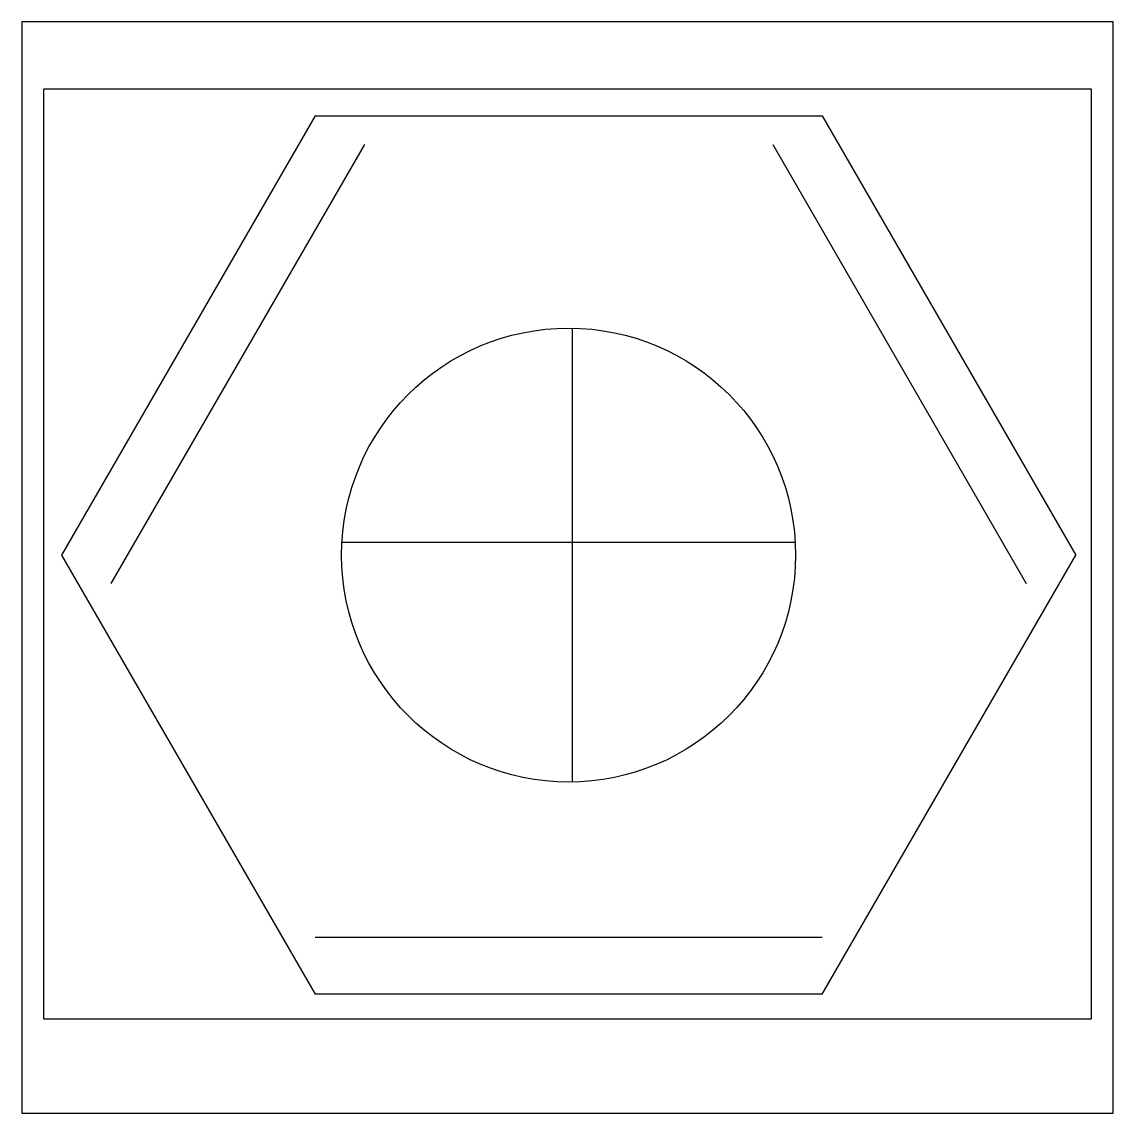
# Model space of a CAD drawing. Header units: millimetres. Extents: x 0 to 1000, y 0 to 1000.
import ezdxf

# ---------------------------------------------------------------- set-up
doc = ezdxf.new("R2010")
doc.units = ezdxf.units.MM
doc.layers.get('0').update_dxf_attribs({"color": 2})
doc.layers.add('1', color=1, linetype='Continuous')
doc.layers.add('2', color=7, linetype='Continuous')

msp = doc.modelspace()

# ---------------------------------------------------------------- linework, layer by layer
at = {"color": 2}
msp.add_lwpolyline([(0, 0), (1000, 0), (1000, 1000), (0, 1000)], close=True, dxfattribs=at)
at = {"layer": '1', "color": 1}
for p, q in [((980, 938.3), (20, 938.3)), ((20, 938.3), (20, 86.5)), ((980, 86.5), (980, 938.3)), ((20, 86.5), (980, 86.5))]:
    msp.add_line(p, q, dxfattribs=at)
at = {"layer": '2'}
for p, q in [((268.7, 913.9), (36.3, 511.4)), ((268.7, 913.9), (733.4, 913.9)), ((733.4, 913.9), (965.7, 511.4)), ((314, 887.7), (81.7, 485.3)), ((688, 887.7), (920.3, 485.3)), ((504.4, 719.4), (504.4, 303.5)), ((293.4, 523.3), (708.6, 523.3)), ((36.3, 511.4), (268.7, 109)), ((733.4, 109), (965.7, 511.4)), ((268.7, 161.4), (733.4, 161.4)), ((733.4, 109), (268.7, 109))]:
    msp.add_line(p, q, dxfattribs=at)
msp.add_circle((501, 511.4), 208, dxfattribs=at)

doc.saveas('drawing.dxf')
